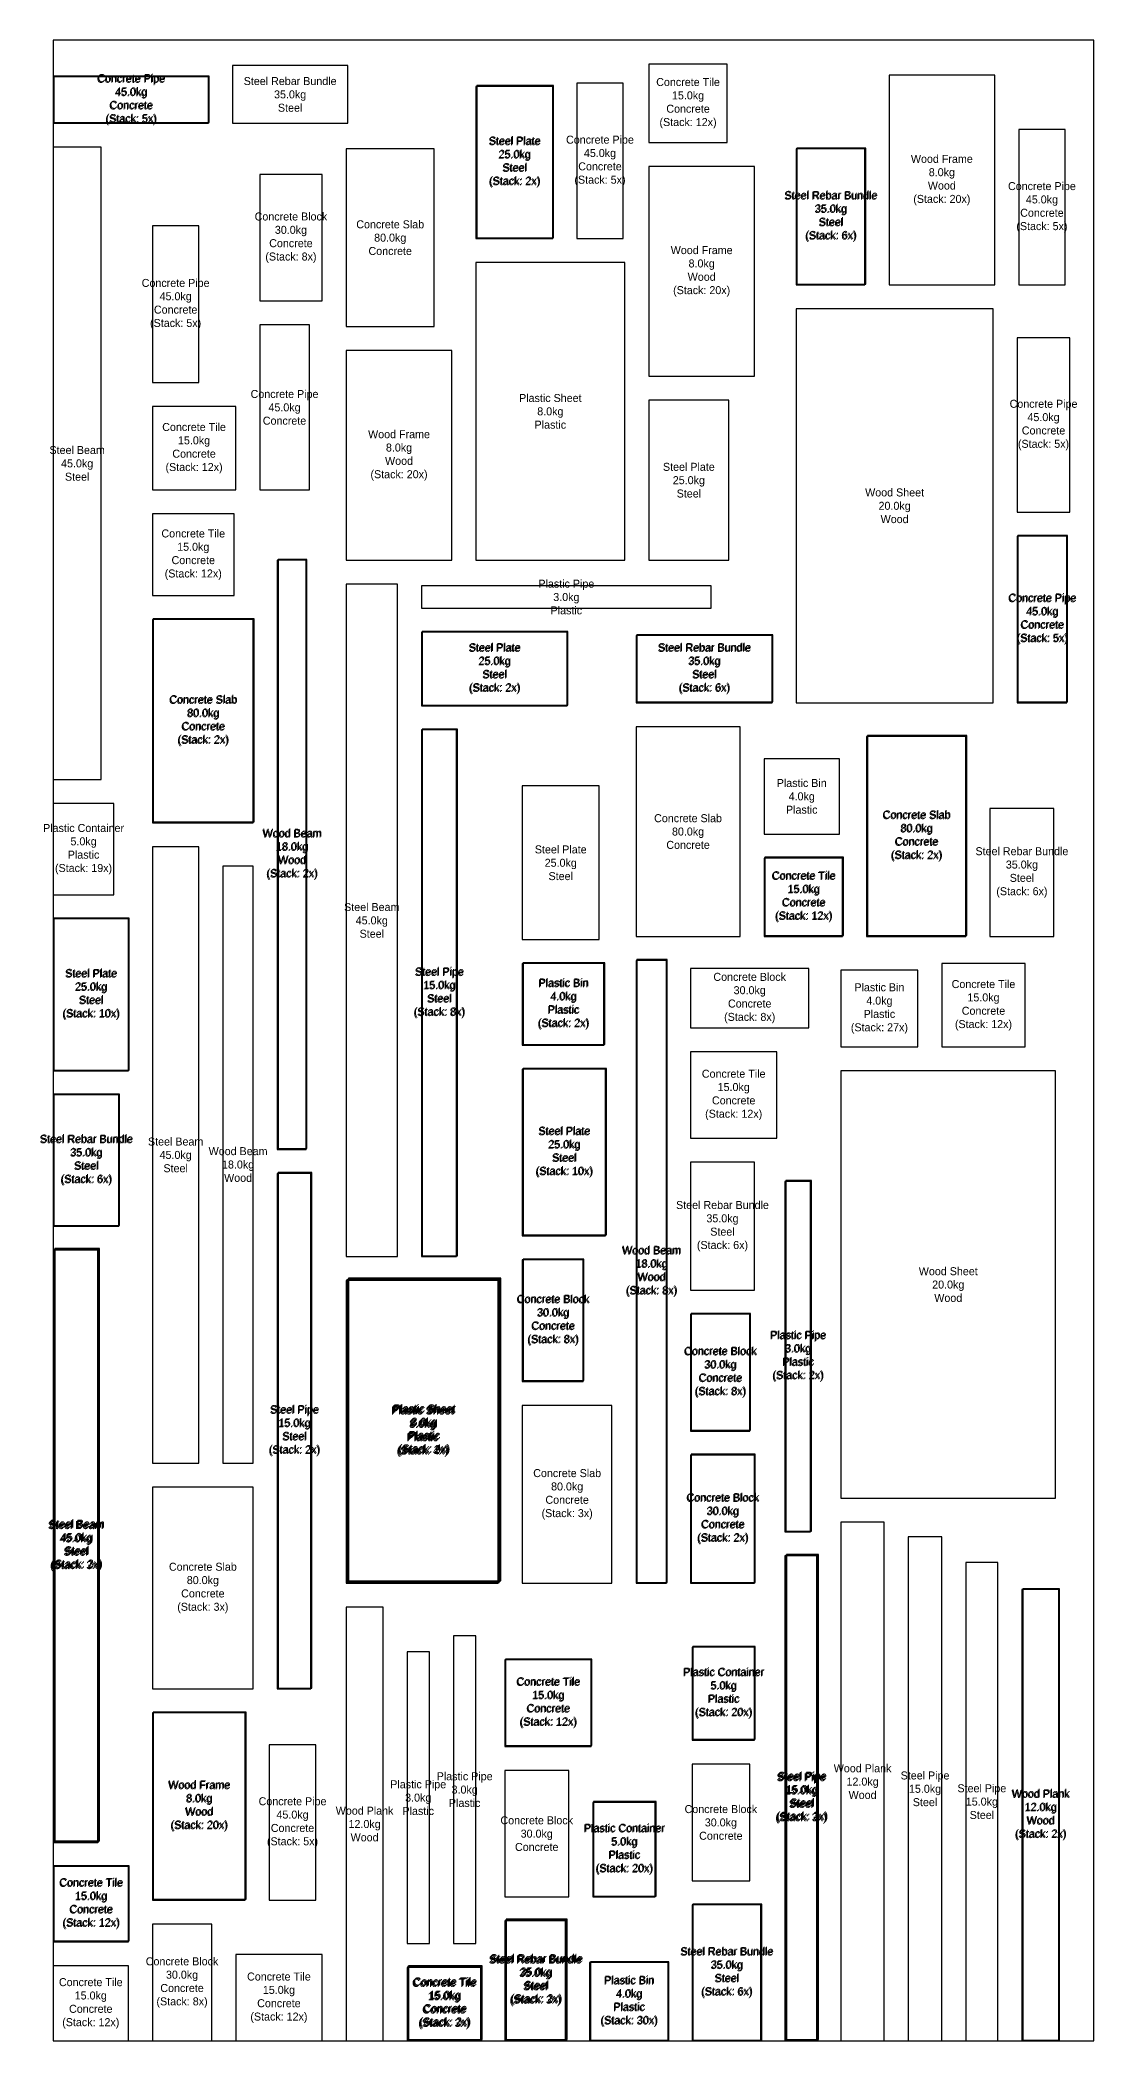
# Model space of a CAD drawing. Header units: metres. Extents: x -8 to 650, y 0 to 4050.
# Drawn here: x -8 to 650, y 0 to 1250 of the extents above; entities that cross this region are included whole.
import ezdxf

# ---------------------------------------------------------------- set-up
doc = ezdxf.new("R2010")
doc.units = ezdxf.units.M

msp = doc.modelspace()

# ---------------------------------------------------------------- linework, layer by layer
for points in [[(0, 0), (650, 0), (650, 1250), (0, 1250), (0, 0)], [(0, 1198), (97, 1198), (97, 1227), (0, 1227), (0, 1198)], [(0.5, 1198.5), (97.5, 1198.5), (97.5, 1227.5), (0.5, 1227.5), (0.5, 1198.5)], [(112, 1198), (184, 1198), (184, 1234), (112, 1234), (112, 1198)], [(372, 1186), (421, 1186), (421, 1235), (372, 1235), (372, 1186)], [(522, 1097), (588, 1097), (588, 1228), (522, 1228), (522, 1097)], [(264, 1126), (312, 1126), (312, 1221), (264, 1221), (264, 1126)], [(264.5, 1126.5), (312.5, 1126.5), (312.5, 1221.5), (264.5, 1221.5), (264.5, 1126.5)], [(327, 1126), (356, 1126), (356, 1223), (327, 1223), (327, 1126)], [(603, 1097), (632, 1097), (632, 1194), (603, 1194), (603, 1097)], [(0, 788), (30, 788), (30, 1183), (0, 1183), (0, 788)], [(183, 1071), (238, 1071), (238, 1182), (183, 1182), (183, 1071)], [(464, 1097), (507, 1097), (507, 1182), (464, 1182), (464, 1097)], [(464.5, 1097.5), (507.5, 1097.5), (507.5, 1182.5), (464.5, 1182.5), (464.5, 1097.5)], [(129, 1087), (168, 1087), (168, 1166), (129, 1166), (129, 1087)], [(372, 1040), (438, 1040), (438, 1171), (372, 1171), (372, 1040)], [(62, 1036), (91, 1036), (91, 1134), (62, 1134), (62, 1036)], [(264, 925), (357, 925), (357, 1111), (264, 1111), (264, 925)], [(464, 836), (587, 836), (587, 1082), (464, 1082), (464, 836)], [(129, 969), (160, 969), (160, 1072), (129, 1072), (129, 969)], [(602, 955), (635, 955), (635, 1064), (602, 1064), (602, 955)], [(183, 925), (249, 925), (249, 1056), (183, 1056), (183, 925)], [(372, 925), (422, 925), (422, 1025), (372, 1025), (372, 925)], [(62, 969), (114, 969), (114, 1021), (62, 1021), (62, 969)], [(62, 903), (113, 903), (113, 954), (62, 954), (62, 903)], [(602, 836), (633, 836), (633, 940), (602, 940), (602, 836)], [(602.5, 836.5), (633.5, 836.5), (633.5, 940.5), (602.5, 940.5), (602.5, 836.5)], [(140, 557), (158, 557), (158, 925), (140, 925), (140, 557)], [(140.5, 557.5), (158.5, 557.5), (158.5, 925.5), (140.5, 925.5), (140.5, 557.5)], [(183, 490), (215, 490), (215, 910), (183, 910), (183, 490)], [(230, 895), (411, 895), (411, 909), (230, 909), (230, 895)], [(62, 761), (125, 761), (125, 888), (62, 888), (62, 761)], [(62.5, 761.5), (125.5, 761.5), (125.5, 888.5), (62.5, 888.5), (62.5, 761.5)], [(230, 834), (321, 834), (321, 880), (230, 880), (230, 834)], [(230.5, 834.5), (321.5, 834.5), (321.5, 880.5), (230.5, 880.5), (230.5, 834.5)], [(364, 836), (449, 836), (449, 878), (364, 878), (364, 836)], [(364.5, 836.5), (449.5, 836.5), (449.5, 878.5), (364.5, 878.5), (364.5, 836.5)], [(230, 490), (252, 490), (252, 819), (230, 819), (230, 490)], [(230.5, 490.5), (252.5, 490.5), (252.5, 819.5), (230.5, 819.5), (230.5, 490.5)], [(364, 690), (429, 690), (429, 821), (364, 821), (364, 690)], [(508, 690), (570, 690), (570, 815), (508, 815), (508, 690)], [(508.5, 690.5), (570.5, 690.5), (570.5, 815.5), (508.5, 815.5), (508.5, 690.5)], [(444, 754), (491, 754), (491, 801), (444, 801), (444, 754)], [(293, 688), (341, 688), (341, 784), (293, 784), (293, 688)], [(0, 716), (38, 716), (38, 773), (0, 773), (0, 716)], [(585, 690), (625, 690), (625, 770), (585, 770), (585, 690)], [(62, 361), (91, 361), (91, 746), (62, 746), (62, 361)], [(444, 690), (493, 690), (493, 739), (444, 739), (444, 690)], [(444.5, 690.5), (493.5, 690.5), (493.5, 739.5), (444.5, 739.5), (444.5, 690.5)], [(106, 361), (125, 361), (125, 734), (106, 734), (106, 361)], [(0, 606), (47, 606), (47, 701), (0, 701), (0, 606)], [(0.5, 606.5), (47.5, 606.5), (47.5, 701.5), (0.5, 701.5), (0.5, 606.5)], [(364, 286), (383, 286), (383, 675), (364, 675), (364, 286)], [(364.5, 286.5), (383.5, 286.5), (383.5, 675.5), (364.5, 675.5), (364.5, 286.5)], [(293, 622), (344, 622), (344, 673), (293, 673), (293, 622)], [(293.5, 622.5), (344.5, 622.5), (344.5, 673.5), (293.5, 673.5), (293.5, 622.5)], [(398, 633), (472, 633), (472, 670), (398, 670), (398, 633)], [(492, 621), (540, 621), (540, 669), (492, 669), (492, 621)], [(555, 621), (607, 621), (607, 673), (555, 673), (555, 621)], [(398, 564), (452, 564), (452, 618), (398, 618), (398, 564)], [(293, 503), (345, 503), (345, 607), (293, 607), (293, 503)], [(293.5, 503.5), (345.5, 503.5), (345.5, 607.5), (293.5, 607.5), (293.5, 503.5)], [(492, 339), (626, 339), (626, 606), (492, 606), (492, 339)], [(0, 509), (41, 509), (41, 591), (0, 591), (0, 509)], [(0.5, 509.5), (41.5, 509.5), (41.5, 591.5), (0.5, 591.5), (0.5, 509.5)], [(140, 220), (161, 220), (161, 542), (140, 542), (140, 220)], [(140.5, 220.5), (161.5, 220.5), (161.5, 542.5), (140.5, 542.5), (140.5, 220.5)], [(398, 469), (438, 469), (438, 549), (398, 549), (398, 469)], [(457.5, 318.5), (473.5, 318.5), (473.5, 537.5), (457.5, 537.5), (457.5, 318.5)], [(457, 318), (473, 318), (473, 537), (457, 537), (457, 318)], [(0, 124), (28, 124), (28, 494), (0, 494), (0, 124)], [(0.5, 124.5), (28.5, 124.5), (28.5, 494.5), (0.5, 494.5), (0.5, 124.5)], [(1, 125), (29, 125), (29, 495), (1, 495), (1, 125)], [(293, 412), (331, 412), (331, 488), (293, 488), (293, 412)], [(293.5, 412.5), (331.5, 412.5), (331.5, 488.5), (293.5, 488.5), (293.5, 412.5)], [(183, 286), (278, 286), (278, 475), (183, 475), (183, 286)], [(183.5, 286.5), (278.5, 286.5), (278.5, 475.5), (183.5, 475.5), (183.5, 286.5)], [(184, 287), (279, 287), (279, 476), (184, 476), (184, 287)], [(184.5, 287.5), (279.5, 287.5), (279.5, 476.5), (184.5, 476.5), (184.5, 287.5)], [(398, 381), (435, 381), (435, 454), (398, 454), (398, 381)], [(398.5, 381.5), (435.5, 381.5), (435.5, 454.5), (398.5, 454.5), (398.5, 381.5)], [(293, 286), (349, 286), (349, 397), (293, 397), (293, 286)], [(398, 286), (438, 286), (438, 366), (398, 366), (398, 286)], [(398.5, 286.5), (438.5, 286.5), (438.5, 366.5), (398.5, 366.5), (398.5, 286.5)], [(62, 220), (125, 220), (125, 346), (62, 346), (62, 220)], [(492, 0), (519, 0), (519, 324), (492, 324), (492, 0)], [(534, 0), (555, 0), (555, 315), (534, 315), (534, 0)], [(457, 0), (477, 0), (477, 303), (457, 303), (457, 0)], [(457.5, 0.5), (477.5, 0.5), (477.5, 303.5), (457.5, 303.5), (457.5, 0.5)], [(458, 1), (478, 1), (478, 304), (458, 304), (458, 1)], [(570, 0), (590, 0), (590, 299), (570, 299), (570, 0)], [(605, 0), (628, 0), (628, 282), (605, 282), (605, 0)], [(605.5, 0.5), (628.5, 0.5), (628.5, 282.5), (605.5, 282.5), (605.5, 0.5)], [(183, 0), (206, 0), (206, 271), (183, 271), (183, 0)], [(250, 61), (264, 61), (264, 253), (250, 253), (250, 61)], [(221, 61), (235, 61), (235, 243), (221, 243), (221, 61)], [(282, 184), (336, 184), (336, 238), (282, 238), (282, 184)], [(282.5, 184.5), (336.5, 184.5), (336.5, 238.5), (282.5, 238.5), (282.5, 184.5)], [(399, 188), (438, 188), (438, 246), (399, 246), (399, 188)], [(399.5, 188.5), (438.5, 188.5), (438.5, 246.5), (399.5, 246.5), (399.5, 188.5)], [(62, 88), (120, 88), (120, 205), (62, 205), (62, 88)], [(62.5, 88.5), (120.5, 88.5), (120.5, 205.5), (62.5, 205.5), (62.5, 88.5)], [(135, 88), (164, 88), (164, 185), (135, 185), (135, 88)], [(282, 90), (322, 90), (322, 169), (282, 169), (282, 90)], [(399, 100), (435, 100), (435, 173), (399, 173), (399, 100)], [(337, 90), (376, 90), (376, 149), (337, 149), (337, 90)], [(337.5, 90.5), (376.5, 90.5), (376.5, 149.5), (337.5, 149.5), (337.5, 90.5)], [(0, 62), (47, 62), (47, 109), (0, 109), (0, 62)], [(0.5, 62.5), (47.5, 62.5), (47.5, 109.5), (0.5, 109.5), (0.5, 62.5)], [(282, 0), (320, 0), (320, 75), (282, 75), (282, 0)], [(282.5, 0.5), (320.5, 0.5), (320.5, 75.5), (282.5, 75.5), (282.5, 0.5)], [(283, 1), (321, 1), (321, 76), (283, 76), (283, 1)], [(399, 0), (442, 0), (442, 85), (399, 85), (399, 0)], [(399.5, 0.5), (442.5, 0.5), (442.5, 85.5), (399.5, 85.5), (399.5, 0.5)], [(62, 0), (99, 0), (99, 73), (62, 73), (62, 0)], [(114, 0), (168, 0), (168, 54), (114, 54), (114, 0)], [(0, 0), (47, 0), (47, 47), (0, 47), (0, 0)], [(221, 0), (267, 0), (267, 46), (221, 46), (221, 0)], [(221.5, 0.5), (267.5, 0.5), (267.5, 46.5), (221.5, 46.5), (221.5, 0.5)], [(222, 1), (268, 1), (268, 47), (222, 47), (222, 1)], [(335, 0), (384, 0), (384, 49), (335, 49), (335, 0)], [(335.5, 0.5), (384.5, 0.5), (384.5, 49.5), (335.5, 49.5), (335.5, 0.5)]]:
    msp.add_lwpolyline(points, close=True)

# ---------------------------------------------------------------- texts
at = {"char_height": 5, "attachment_point": 5}
for s, insert in [('Concrete Pipe\\P45.0kg\\PConcrete\\P(Stack: 5x)', (48.5, 1212.5)), ('Concrete Pipe\\P45.0kg\\PConcrete\\P(Stack: 5x)', (49, 1213)), ('Steel Rebar Bundle\\P35.0kg\\PSteel', (148, 1216)), ('Concrete Tile\\P15.0kg\\PConcrete\\P(Stack: 12x)', (396.5, 1210.5)), ('Steel Plate\\P25.0kg\\PSteel\\P(Stack: 2x)', (288, 1173.5)), ('Steel Plate\\P25.0kg\\PSteel\\P(Stack: 2x)', (288.5, 1174)), ('Concrete Pipe\\P45.0kg\\PConcrete\\P(Stack: 5x)', (341.5, 1174.5)), ('Wood Frame\\P8.0kg\\PWood\\P(Stack: 20x)', (555, 1162.5)), ('Steel Rebar Bundle\\P35.0kg\\PSteel\\P(Stack: 6x)', (485.5, 1139.5)), ('Steel Rebar Bundle\\P35.0kg\\PSteel\\P(Stack: 6x)', (486, 1140)), ('Concrete Pipe\\P45.0kg\\PConcrete\\P(Stack: 5x)', (617.5, 1145.5)), ('Concrete Block\\P30.0kg\\PConcrete\\P(Stack: 8x)', (148.5, 1126.5)), ('Concrete Slab\\P80.0kg\\PConcrete', (210.5, 1126.5)), ('Wood Frame\\P8.0kg\\PWood\\P(Stack: 20x)', (405, 1105.5)), ('Concrete Pipe\\P45.0kg\\PConcrete\\P(Stack: 5x)', (76.5, 1085)), ('Concrete Pipe\\P45.0kg\\PConcrete', (144.5, 1020.5)), ('Plastic Sheet\\P8.0kg\\PPlastic', (310.5, 1018)), ('Concrete Pipe\\P45.0kg\\PConcrete\\P(Stack: 5x)', (618.5, 1009.5)), ('Concrete Tile\\P15.0kg\\PConcrete\\P(Stack: 12x)', (88, 995)), ('Wood Frame\\P8.0kg\\PWood\\P(Stack: 20x)', (216, 990.5)), ('Steel Beam\\P45.0kg\\PSteel', (15, 985.5)), ('Steel Plate\\P25.0kg\\PSteel', (397, 975)), ('Wood Sheet\\P20.0kg\\PWood', (525.5, 959)), ('Concrete Tile\\P15.0kg\\PConcrete\\P(Stack: 12x)', (87.5, 928.5)), ('Plastic Pipe\\P3.0kg\\PPlastic', (320.5, 902)), ('Concrete Pipe\\P45.0kg\\PConcrete\\P(Stack: 5x)', (617.5, 888)), ('Concrete Pipe\\P45.0kg\\PConcrete\\P(Stack: 5x)', (618, 888.5)), ('Steel Plate\\P25.0kg\\PSteel\\P(Stack: 2x)', (275.5, 857)), ('Steel Plate\\P25.0kg\\PSteel\\P(Stack: 2x)', (276, 857.5)), ('Steel Rebar Bundle\\P35.0kg\\PSteel\\P(Stack: 6x)', (406.5, 857)), ('Steel Rebar Bundle\\P35.0kg\\PSteel\\P(Stack: 6x)', (407, 857.5)), ('Concrete Slab\\P80.0kg\\PConcrete\\P(Stack: 2x)', (93.5, 824.5)), ('Concrete Slab\\P80.0kg\\PConcrete\\P(Stack: 2x)', (94, 825)), ('Plastic Bin\\P4.0kg\\PPlastic', (467.5, 777.5)), ('Concrete Slab\\P80.0kg\\PConcrete', (396.5, 755.5)), ('Concrete Slab\\P80.0kg\\PConcrete\\P(Stack: 2x)', (539, 752.5)), ('Concrete Slab\\P80.0kg\\PConcrete\\P(Stack: 2x)', (539.5, 753)), ('Plastic Container\\P5.0kg\\PPlastic\\P(Stack: 19x)', (19, 744.5)), ('Wood Beam\\P18.0kg\\PWood\\P(Stack: 2x)', (149, 741)), ('Wood Beam\\P18.0kg\\PWood\\P(Stack: 2x)', (149.5, 741.5)), ('Steel Plate\\P25.0kg\\PSteel', (317, 736)), ('Steel Rebar Bundle\\P35.0kg\\PSteel\\P(Stack: 6x)', (605, 730)), ('Concrete Tile\\P15.0kg\\PConcrete\\P(Stack: 12x)', (468.5, 714.5)), ('Concrete Tile\\P15.0kg\\PConcrete\\P(Stack: 12x)', (469, 715)), ('Steel Beam\\P45.0kg\\PSteel', (199, 700)), ('Steel Plate\\P25.0kg\\PSteel\\P(Stack: 10x)', (23.5, 653.5)), ('Steel Plate\\P25.0kg\\PSteel\\P(Stack: 10x)', (24, 654)), ('Steel Pipe\\P15.0kg\\PSteel\\P(Stack: 8x)', (241, 654.5)), ('Steel Pipe\\P15.0kg\\PSteel\\P(Stack: 8x)', (241.5, 655)), ('Plastic Bin\\P4.0kg\\PPlastic\\P(Stack: 2x)', (318.5, 647.5)), ('Plastic Bin\\P4.0kg\\PPlastic\\P(Stack: 2x)', (319, 648)), ('Concrete Block\\P30.0kg\\PConcrete\\P(Stack: 8x)', (435, 651.5)), ('Concrete Tile\\P15.0kg\\PConcrete\\P(Stack: 12x)', (581, 647)), ('Plastic Bin\\P4.0kg\\PPlastic\\P(Stack: 27x)', (516, 645)), ('Concrete Tile\\P15.0kg\\PConcrete\\P(Stack: 12x)', (425, 591)), ('Steel Rebar Bundle\\P35.0kg\\PSteel\\P(Stack: 6x)', (20.5, 550)), ('Steel Rebar Bundle\\P35.0kg\\PSteel\\P(Stack: 6x)', (21, 550.5)), ('Steel Beam\\P45.0kg\\PSteel', (76.5, 553.5)), ('Steel Plate\\P25.0kg\\PSteel\\P(Stack: 10x)', (319, 555)), ('Steel Plate\\P25.0kg\\PSteel\\P(Stack: 10x)', (319.5, 555.5)), ('Wood Beam\\P18.0kg\\PWood', (115.5, 547.5)), ('Steel Rebar Bundle\\P35.0kg\\PSteel\\P(Stack: 6x)', (418, 509)), ('Wood Beam\\P18.0kg\\PWood\\P(Stack: 8x)', (373.5, 480.5)), ('Wood Beam\\P18.0kg\\PWood\\P(Stack: 8x)', (374, 481)), ('Wood Sheet\\P20.0kg\\PWood', (559, 472.5)), ('Concrete Block\\P30.0kg\\PConcrete\\P(Stack: 8x)', (312, 450)), ('Concrete Block\\P30.0kg\\PConcrete\\P(Stack: 8x)', (312.5, 450.5)), ('Plastic Pipe\\P3.0kg\\PPlastic\\P(Stack: 2x)', (465, 427.5)), ('Plastic Pipe\\P3.0kg\\PPlastic\\P(Stack: 2x)', (465.5, 428)), ('Concrete Block\\P30.0kg\\PConcrete\\P(Stack: 8x)', (416.5, 417.5)), ('Concrete Block\\P30.0kg\\PConcrete\\P(Stack: 8x)', (417, 418)), ('Steel Pipe\\P15.0kg\\PSteel\\P(Stack: 2x)', (150.5, 381)), ('Steel Pipe\\P15.0kg\\PSteel\\P(Stack: 2x)', (151, 381.5)), ('Plastic Sheet\\P8.0kg\\PPlastic\\P(Stack: 4x)', (230.5, 380.5)), ('Plastic Sheet\\P8.0kg\\PPlastic\\P(Stack: 2x)', (231, 381)), ('Plastic Sheet\\P8.0kg\\PPlastic\\P(Stack: 3x)', (231.5, 381.5)), ('Plastic Sheet\\P8.0kg\\PPlastic\\P(Stack: 4x)', (232, 382)), ('Concrete Slab\\P80.0kg\\PConcrete\\P(Stack: 3x)', (321, 341.5)), ('Concrete Block\\P30.0kg\\PConcrete\\P(Stack: 2x)', (418, 326)), ('Concrete Block\\P30.0kg\\PConcrete\\P(Stack: 2x)', (418.5, 326.5)), ('Steel Beam\\P45.0kg\\PSteel\\P(Stack: 3x)', (14, 309)), ('Steel Beam\\P45.0kg\\PSteel\\P(Stack: 2x)', (14.5, 309.5)), ('Steel Beam\\P45.0kg\\PSteel\\P(Stack: 3x)', (15, 310)), ('Concrete Slab\\P80.0kg\\PConcrete\\P(Stack: 3x)', (93.5, 283)), ('Concrete Tile\\P15.0kg\\PConcrete\\P(Stack: 12x)', (309, 211)), ('Concrete Tile\\P15.0kg\\PConcrete\\P(Stack: 12x)', (309.5, 211.5)), ('Plastic Container\\P5.0kg\\PPlastic\\P(Stack: 20x)', (418.5, 217)), ('Plastic Container\\P5.0kg\\PPlastic\\P(Stack: 20x)', (419, 217.5)), ('Wood Frame\\P8.0kg\\PWood\\P(Stack: 20x)', (91, 146.5)), ('Wood Frame\\P8.0kg\\PWood\\P(Stack: 20x)', (91.5, 147)), ('Plastic Pipe\\P3.0kg\\PPlastic', (228, 152)), ('Plastic Pipe\\P3.0kg\\PPlastic', (257, 157)), ('Steel Pipe\\P15.0kg\\PSteel\\P(Stack: 3x)', (467, 151.5)), ('Steel Pipe\\P15.0kg\\PSteel\\P(Stack: 2x)', (467.5, 152)), ('Steel Pipe\\P15.0kg\\PSteel\\P(Stack: 3x)', (468, 152.5)), ('Wood Plank\\P12.0kg\\PWood', (505.5, 162)), ('Steel Pipe\\P15.0kg\\PSteel', (544.5, 157.5)), ('Concrete Pipe\\P45.0kg\\PConcrete\\P(Stack: 5x)', (149.5, 136.5)), ('Steel Pipe\\P15.0kg\\PSteel', (580, 149.5)), ('Wood Plank\\P12.0kg\\PWood\\P(Stack: 2x)', (616.5, 141)), ('Wood Plank\\P12.0kg\\PWood\\P(Stack: 2x)', (617, 141.5)), ('Wood Plank\\P12.0kg\\PWood', (194.5, 135.5)), ('Concrete Block\\P30.0kg\\PConcrete', (302, 129.5)), ('Concrete Block\\P30.0kg\\PConcrete', (417, 136.5)), ('Plastic Container\\P5.0kg\\PPlastic\\P(Stack: 20x)', (356.5, 119.5)), ('Plastic Container\\P5.0kg\\PPlastic\\P(Stack: 20x)', (357, 120)), ('Concrete Tile\\P15.0kg\\PConcrete\\P(Stack: 12x)', (23.5, 85.5)), ('Concrete Tile\\P15.0kg\\PConcrete\\P(Stack: 12x)', (24, 86)), ('Concrete Block\\P30.0kg\\PConcrete\\P(Stack: 8x)', (80.5, 36.5)), ('Steel Rebar Bundle\\P35.0kg\\PSteel\\P(Stack: 3x)', (301, 37.5)), ('Steel Rebar Bundle\\P35.0kg\\PSteel\\P(Stack: 2x)', (301.5, 38)), ('Steel Rebar Bundle\\P35.0kg\\PSteel\\P(Stack: 3x)', (302, 38.5)), ('Steel Rebar Bundle\\P35.0kg\\PSteel\\P(Stack: 6x)', (420.5, 42.5)), ('Steel Rebar Bundle\\P35.0kg\\PSteel\\P(Stack: 6x)', (421, 43)), ('Concrete Tile\\P15.0kg\\PConcrete\\P(Stack: 12x)', (23.5, 23.5)), ('Concrete Tile\\P15.0kg\\PConcrete\\P(Stack: 12x)', (141, 27)), ('Concrete Tile\\P15.0kg\\PConcrete\\P(Stack: 3x)', (244, 23)), ('Concrete Tile\\P15.0kg\\PConcrete\\P(Stack: 2x)', (244.5, 23.5)), ('Concrete Tile\\P15.0kg\\PConcrete\\P(Stack: 3x)', (245, 24)), ('Plastic Bin\\P4.0kg\\PPlastic\\P(Stack: 30x)', (359.5, 24.5)), ('Plastic Bin\\P4.0kg\\PPlastic\\P(Stack: 30x)', (360, 25))]:
    msp.add_mtext(s, dxfattribs=dict(at, insert=insert))

doc.saveas('drawing.dxf')
